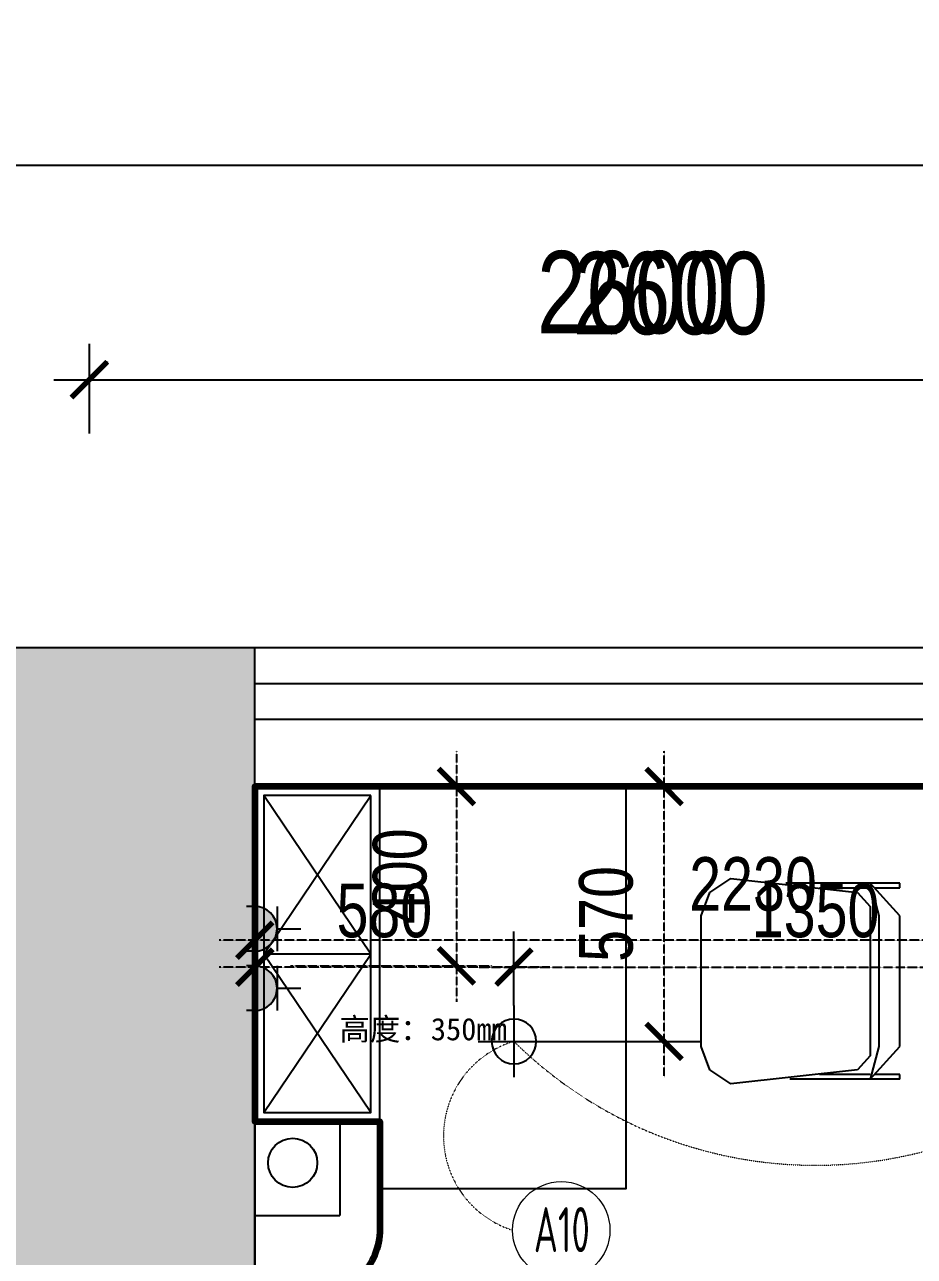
# Model space of a CAD drawing. Header units: millimetres. Extents: x -23568 to 99064, y -162914 to -58422.
# Drawn here: x 21552 to 23544, y -151607 to -148852 of the extents above; entities that cross this region are included whole.
import ezdxf
from ezdxf.enums import TextEntityAlignment as Align

# ---------------------------------------------------------------- set-up
doc = ezdxf.new("R2010")
doc.units = ezdxf.units.MM
doc.header["$LTSCALE"] = 0.01
doc.linetypes.add('ACAD_ISO03W100', pattern=[30, 12, -18])
for name, color, linetype in [('09-天花灯具', 53, 'Continuous'), ('FF-FURN【平面家具】', 51, 'Continuous'), ('layer 1', 7, 'Continuous'), ('RC-Dim【灯具尺寸】', 2, 'Continuous'), ('RC-FIN【天花造型】', 30, 'Continuous'), ('X▲【插座定位】', 30, 'Continuous'), ('布局图框', 1, 'Continuous')]:
    doc.layers.add(name, color=color, linetype=linetype)
doc.layers.add('Q◆【 新建墙体填充】', color=51, linetype='Continuous', lineweight=0)
doc.layers.add('X▲【平面开关】', color=31, linetype='Continuous', lineweight=0)
doc.styles.add('CCD_DIM', font='ARCHS.SHX', dxfattribs={"width": 0.7})
doc.styles.add('DIM_FONT', font='SIMPLEX.shx', dxfattribs={"width": 0.8})
doc.styles.add('尺寸', font='')
doc.styles.add('英文字体', font='stylu.ttf', dxfattribs={"width": 0.8})
doc.styles.get('尺寸').set_extended_font_data('SimSun')
doc.dimstyles.new('t-60', dxfattribs={"dimscale": 80, "dimtxt": 2.3, "dimasz": 1, "dimexe": 1, "dimexo": 1, "dimgap": 0.5, "dimtad": 0, "dimdec": 0, "dimrnd": 5, "dimzin": 0, "dimdsep": 46, "dimtxsty": '英文字体', "dimblk": 'ARCHTICK', "dimcen": 0.09, "dimdle": 1, "dimclrd": 8, "dimclre": 8, "dimclrt": 2, "dimadec": 0, "dimazin": 0, "dimtfac": 1, "dimtdec": 0, "dimtix": 1, "dimtmove": 2, "dimatfit": 2, "dimldrblk": 'DOT', "dimfxl": 0, "dimtvp": 1, "dimtolj": 1, "dimtzin": 0, "dimarcsym": 0})

# ---------------------------------------------------------------- blocks, each defined once
blk = doc.blocks.new('_ArchTick')
at = {"color": 0, "linetype": 'ByBlock', "const_width": 0.15}
blk.add_lwpolyline([(-0.5, -0.5), (0.5, 0.5)], dxfattribs=at)
blk = doc.blocks.new('*D509')
at = {"color": 8, "lineweight": -2, "transparency": 16777216}
for p, q in [((21697.5, -149766.2), (21697.5, -149566.2)), ((24297.5, -149766.2), (24297.5, -149566.2)), ((21617.5, -149646.2), (24377.5, -149646.2))]:
    blk.add_line(p, q, dxfattribs=at)
at = {"layer": 'Defpoints', "color": 0, "transparency": 16777216}
for p in [(24297.5, -149646.2), (21697.5, -149846.2), (24297.5, -149846.2)]:
    blk.add_point(p, dxfattribs=at)
at = {"color": 8, "lineweight": -2, "transparency": 16777216, "xscale": 80, "yscale": 80, "zscale": 80, "rotation": 180}
blk.add_blockref('_ArchTick', (21697.5, -149646.2), dxfattribs=at)
at = {"color": 8, "lineweight": -2, "transparency": 16777216, "xscale": 80, "yscale": 80, "zscale": 80}
blk.add_blockref('_ArchTick', (24297.5, -149646.2), dxfattribs=at)
at = {"color": 2, "transparency": 16777216, "insert": (22997.5, -149453.9), "char_height": 184, "attachment_point": 5, "style": '英文字体'}
blk.add_mtext('\\A1;2600', dxfattribs=at)
blk = doc.blocks.new('_DOT')
at = {"color": 0, "linetype": 'ByBlock'}
blk.add_line((-0.5, 0), (-1, 0), dxfattribs=at)
at = {"color": 0, "linetype": 'ByBlock', "const_width": 0.5}
blk.add_lwpolyline([(-0.25, 0, 1), (0.25, 0, 1)], format="xyb", close=True, dxfattribs=at)
blk = doc.blocks.new('*D527')
at = {"color": 8, "lineweight": -2, "transparency": 16777216}
for p, q in [((19787.5, -149566.2), (19787.5, -149086.2)), ((32637.5, -149566.2), (32637.5, -149086.2)), ((19707.5, -149166.2), (32717.5, -149166.2))]:
    blk.add_line(p, q, dxfattribs=at)
at = {"layer": 'Defpoints', "color": 0, "transparency": 16777216}
for p in [(32637.5, -149166.2), (19787.5, -149646.2), (32637.5, -149646.2)]:
    blk.add_point(p, dxfattribs=at)
at = {"color": 8, "lineweight": -2, "transparency": 16777216, "xscale": 80, "yscale": 80, "zscale": 80, "rotation": 180}
blk.add_blockref('_ArchTick', (19787.5, -149166.2), dxfattribs=at)
at = {"color": 8, "lineweight": -2, "transparency": 16777216, "xscale": 80, "yscale": 80, "zscale": 80}
blk.add_blockref('_ArchTick', (32637.5, -149166.2), dxfattribs=at)
at = {"color": 2, "transparency": 16777216, "insert": (26212.5, -148972.9), "char_height": 184, "attachment_point": 5, "style": '英文字体'}
blk.add_mtext('\\A1;12850', dxfattribs=at)
blk = doc.blocks.new('A$C4E277B00')
at = {"color": 4}
for p, q in [((0, 499.3), (273.2, 499.3)), ((73.5, 499.3), (0, 418)), ((0, 499.3), (0, 487.7)), ((105.1, 476.1), (420.2, 510.9)), ((420.2, 510.9), (472.8, 476.1)), ((472.8, 476.1), (493.8, 418)), ((0, 418), (0, 92.9)), ((493.8, 418), (493.8, 92.9)), ((0, 92.9), (73.5, 11.6)), ((493.8, 92.9), (472.8, 34.8)), ((420.2, 0), (105.1, 34.8)), ((472.8, 34.8), (420.2, 0)), ((0, 23.2), (0, 11.6)), ((0, 11.6), (283.7, 11.6))]:
    blk.add_line(p, q, dxfattribs=at)
at = {"color": 8}
for p, q in [((52.5, 418), (73.5, 499.3)), ((0, 487.7), (63, 487.7)), ((73.5, 487.7), (199.6, 487.7)), ((73.5, 441.3), (105.1, 476.1)), ((73.5, 69.7), (73.5, 441.3)), ((52.5, 92.9), (52.5, 418)), ((73.5, 11.6), (52.5, 92.9)), ((105.1, 34.8), (73.5, 69.7)), ((63, 23.2), (0, 23.2)), ((199.6, 23.2), (73.5, 23.2))]:
    blk.add_line(p, q, dxfattribs=at)
blk = doc.blocks.new('*D553')
at = {"layer": 'Defpoints', "color": 0, "transparency": 16777216}
for p in [(22067.5, -150556.2), (24297.5, -150556.2), (22067.5, -150900.1)]:
    blk.add_point(p, dxfattribs=at)
at = {"layer": 'Q◆【 新建墙体填充】', "color": 8, "lineweight": -2, "transparency": 16777216}
for p, q in [((22067.5, -150636.2), (22067.5, -150980.1)), ((24297.5, -150636.2), (24297.5, -150980.1))]:
    blk.add_line(p, q, dxfattribs=at)
at = {"layer": 'Q◆【 新建墙体填充】', "color": 8, "linetype": 'ACAD_ISO03W100', "lineweight": -2, "transparency": 16777216}
blk.add_line((24377.5, -150900.1), (21987.5, -150900.1), dxfattribs=at)
at = {"layer": 'Q◆【 新建墙体填充】', "color": 8, "lineweight": -2, "transparency": 16777216, "xscale": 80, "yscale": 80, "zscale": 80, "rotation": 180}
blk.add_blockref('_ArchTick', (22067.5, -150900.1), dxfattribs=at)
at = {"layer": 'Q◆【 新建墙体填充】', "color": 8, "lineweight": -2, "transparency": 16777216, "xscale": 80, "yscale": 80, "zscale": 80}
blk.add_blockref('_ArchTick', (24297.5, -150900.1), dxfattribs=at)
at = {"layer": 'Q◆【 新建墙体填充】', "color": 2, "transparency": 16777216, "insert": (23182.5, -150774.9), "char_height": 120, "attachment_point": 5, "style": '英文字体'}
blk.add_mtext('\\A1;2230', dxfattribs=at)
blk = doc.blocks.new('ADFADAW')
at = {"layer": 'Defpoints'}
h = blk.add_hatch(color=251, dxfattribs=at)
h.dxf.hatch_style = 1
h.paths.add_polyline_path([(22067.5, -166462.6), (21407.5, -166462.6), (21407.5, -171702.6), (21627.5, -171702.6), (21697.5, -171702.6), (21697.5, -167912.6), (22067.5, -167912.6)])
h.paths.add_polyline_path([(27427.5, -167912.6), (27687.5, -167912.6), (27687.5, -170562.6), (28037.5, -170562.6), (28037.5, -167312.6), (28037.5, -166702.6), (27427.5, -166702.6)])
h.paths.add_polyline_path([(30847.5, -167312.6), (30847.5, -169162.6), (31027.5, -169162.6), (31027.5, -166462.6), (30447.5, -166462.6), (30447.5, -166702.6), (30447.5, -167312.6)])
h.paths.add_polyline_path([(32877.5, -171702.6), (32877.5, -168722.6), (32477.5, -168722.6), (32477.5, -168962.6), (32637.5, -168962.6), (32637.5, -171462.6), (29557.5, -171462.6), (29557.5, -174282.6), (29797.5, -174282.6), (29797.5, -171702.6)])
h.paths.add_polyline_path([(28037.5, -172742.6), (27687.5, -172742.6), (27687.5, -175132.6), (28037.5, -175132.6)])
h.paths.add_polyline_path([(19547.5, -175182.6), (20787.5, -175182.6), (20787.5, -174942.6), (19787.5, -174942.6), (19787.5, -171702.6), (19787.5, -171462.6), (19547.5, -171462.6)])
at = {"layer": 'Defpoints', "color": 251}
for p, q in [((19707.5, -165382.6), (32717.5, -165382.6)), ((21697.5, -165982.6), (21697.5, -165782.6)), ((21617.5, -165862.6), (24377.5, -165862.6)), ((22067.5, -166462.6), (21407.5, -166462.6)), ((30447.5, -166462.6), (22067.5, -166462.6)), ((22067.5, -167912.6), (22067.5, -166462.6)), ((30447.5, -166542.6), (22067.5, -166542.6)), ((30447.5, -166622.6), (22067.5, -166622.6)), ((22067.5, -166772.6), (27427.5, -166772.6)), ((22347.5, -166772.6), (22067.5, -166772.6)), ((22067.5, -166772.6), (22067.5, -167521.8)), ((22347.5, -167672.6), (22347.5, -166772.6)), ((22347.5, -166772.6), (22897.5, -166772.6)), ((22347.5, -167521.8), (22347.5, -166772.6)), ((22897.5, -166772.6), (22897.5, -167672.6)), ((22327.5, -166792.6), (22087.5, -166792.6)), ((22087.5, -166792.6), (22087.5, -167501.8)), ((22087.5, -167147.2), (22327.5, -166792.6)), ((22327.5, -167147.2), (22087.5, -166792.6)), ((22327.5, -167501.8), (22327.5, -166792.6)), ((23085.5, -167009.2), (23132.8, -166977.9)), ((23132.8, -166977.9), (23416.4, -167009.2)), ((23511, -166988.3), (23255.7, -166988.3)), ((23444.8, -166988.3), (23463.7, -167061.5)), ((23511, -167061.5), (23444.8, -166988.3)), ((23511, -166998.8), (23511, -166988.3)), ((23066.6, -167061.5), (23085.5, -167009.2)), ((23331.3, -166998.8), (23444.8, -166998.8)), ((23416.4, -167009.2), (23444.8, -167040.6)), ((23454.3, -166998.8), (23511, -166998.8)), ((23444.8, -167040.6), (23444.8, -167375)), ((23066.6, -167354.1), (23066.6, -167061.5)), ((23463.7, -167061.5), (23463.7, -167354.1)), ((23511, -167354.1), (23511, -167061.5)), ((22327.5, -167147.2), (22087.5, -167147.2)), ((22327.5, -167501.8), (22087.5, -167147.2)), ((22087.5, -167501.8), (22327.5, -167147.2)), ((23085.5, -167406.4), (23066.6, -167354.1)), ((23444.8, -167375), (23416.4, -167406.4)), ((23463.7, -167354.1), (23444.8, -167427.3)), ((23444.8, -167427.3), (23511, -167354.1)), ((23132.8, -167437.7), (23085.5, -167406.4)), ((23416.4, -167406.4), (23132.8, -167437.7)), ((23511, -167427.3), (23265.1, -167427.3)), ((23444.8, -167416.8), (23331.3, -167416.8)), ((23511, -167416.8), (23454.3, -167416.8)), ((23511, -167427.3), (23511, -167416.8)), ((22087.5, -167501.8), (22327.5, -167501.8)), ((22067.5, -167521.8), (22257.5, -167521.8)), ((22347.5, -167521.8), (22067.5, -167521.8)), ((22067.5, -167521.8), (22067.5, -167912.6)), ((22067.5, -167521.8), (22347.5, -167521.8)), ((22257.5, -167521.8), (22257.5, -167731.8)), ((22347.5, -167762.6), (22347.5, -167521.8)), ((22897.5, -167672.6), (22347.5, -167672.6)), ((22067.5, -167731.8), (22257.5, -167731.8))]:
    blk.add_line(p, q, dxfattribs=at)
at = {"layer": 'Defpoints', "color": 251, "linetype": 'ByBlock'}
blk.add_line((21737.5, -165822.6), (21657.5, -165902.6), dxfattribs=at)
at = {"layer": 'Defpoints', "color": 251}
blk.add_circle((22152.4, -167614.2), 55, dxfattribs=at)
blk.add_arc((22197.5, -167762.6), 150, 270, 0, dxfattribs=at)
at = {"layer": 'Defpoints', "color": 251, "style": '英文字体', "width": 0.8}
blk.add_text('2600', height=184, dxfattribs=at).set_placement((22699.1, -165758.9))
at = {"layer": 'Defpoints', "color": 251, "linetype": 'ByBlock', "style": 'DIM_FONT', "width": 0.8, "flags": 9}
for tag, p, rotation in [('XSIZE', (30947.5, -169789.4), 90), ('YSIZE', (30947.5, -169789.4), 90), ('XSIZE', (28643.3, -174042.6), 180), ('YSIZE', (28643.3, -174042.6), 180)]:
    blk.add_attdef(tag, p, '', height=0.457, rotation=rotation, dxfattribs=at)
blk = doc.blocks.new('A$C6FCF0001')
at = {"color": 8}
for p, q in [((0, 64.2), (0, -64)), ((64, 0), (-64, 0))]:
    blk.add_line(p, q, dxfattribs=at)
blk.add_circle((0, 0), 40)
blk = doc.blocks.new('*D631')
at = {"layer": 'Defpoints', "color": 0, "transparency": 16777216}
for p in [(22067.5, -150960.1), (22067.5, -151126.2), (22647.5, -151126.2)]:
    blk.add_point(p, dxfattribs=at)
at = {"layer": 'RC-Dim【灯具尺寸】', "color": 8, "lineweight": -2, "transparency": 16777216}
for p, q in [((22067.5, -151046.2), (22067.5, -150880.1)), ((22647.5, -151046.2), (22647.5, -150880.1))]:
    blk.add_line(p, q, dxfattribs=at)
at = {"layer": 'RC-Dim【灯具尺寸】', "color": 8, "linetype": 'ACAD_ISO03W100', "lineweight": -2, "transparency": 16777216}
blk.add_line((22727.5, -150960.1), (21987.5, -150960.1), dxfattribs=at)
at = {"layer": 'RC-Dim【灯具尺寸】', "color": 8, "lineweight": -2, "transparency": 16777216, "xscale": 80, "yscale": 80, "zscale": 80, "rotation": 180}
blk.add_blockref('_ArchTick', (22067.5, -150960.1), dxfattribs=at)
at = {"layer": 'RC-Dim【灯具尺寸】', "color": 8, "lineweight": -2, "transparency": 16777216, "xscale": 80, "yscale": 80, "zscale": 80}
blk.add_blockref('_ArchTick', (22647.5, -150960.1), dxfattribs=at)
at = {"layer": 'RC-Dim【灯具尺寸】', "color": 2, "transparency": 16777216, "insert": (22357.5, -150834.1), "char_height": 120, "attachment_point": 5, "style": '英文字体'}
blk.add_mtext('\\A1;580', dxfattribs=at)
blk = doc.blocks.new('*D632')
at = {"layer": 'Defpoints', "color": 0, "transparency": 16777216}
for p in [(23997.5, -150960.1), (22647.5, -151126.2), (23997.5, -151126.1)]:
    blk.add_point(p, dxfattribs=at)
at = {"layer": 'RC-Dim【灯具尺寸】', "color": 8, "lineweight": -2, "transparency": 16777216}
for p, q in [((22647.5, -151046.2), (22647.5, -150880.1)), ((23997.5, -151046.1), (23997.5, -150880.1))]:
    blk.add_line(p, q, dxfattribs=at)
at = {"layer": 'RC-Dim【灯具尺寸】', "color": 8, "linetype": 'ACAD_ISO03W100', "lineweight": -2, "transparency": 16777216}
blk.add_line((22567.5, -150960.1), (24077.5, -150960.1), dxfattribs=at)
at = {"layer": 'RC-Dim【灯具尺寸】', "color": 8, "lineweight": -2, "transparency": 16777216, "xscale": 80, "yscale": 80, "zscale": 80, "rotation": 180}
blk.add_blockref('_ArchTick', (22647.5, -150960.1), dxfattribs=at)
at = {"layer": 'RC-Dim【灯具尺寸】', "color": 8, "lineweight": -2, "transparency": 16777216, "xscale": 80, "yscale": 80, "zscale": 80}
blk.add_blockref('_ArchTick', (23997.5, -150960.1), dxfattribs=at)
at = {"layer": 'RC-Dim【灯具尺寸】', "color": 2, "transparency": 16777216, "insert": (23322.5, -150834.1), "char_height": 120, "attachment_point": 5, "style": '英文字体'}
blk.add_mtext('\\A1;1350', dxfattribs=at)
blk = doc.blocks.new('*D634')
at = {"layer": 'Defpoints', "color": 0, "transparency": 16777216}
for p in [(22647.5, -150556.2), (22983.5, -150556.2), (22647.5, -151126.2)]:
    blk.add_point(p, dxfattribs=at)
at = {"layer": 'RC-Dim【灯具尺寸】', "color": 8, "linetype": 'ACAD_ISO03W100', "lineweight": -2, "transparency": 16777216}
blk.add_line((22983.5, -151206.2), (22983.5, -150476.2), dxfattribs=at)
at = {"layer": 'RC-Dim【灯具尺寸】', "color": 8, "lineweight": -2, "transparency": 16777216}
for p, q in [((22727.5, -150556.2), (23063.5, -150556.2)), ((22727.5, -151126.2), (23063.5, -151126.2))]:
    blk.add_line(p, q, dxfattribs=at)
at = {"layer": 'RC-Dim【灯具尺寸】', "color": 8, "lineweight": -2, "transparency": 16777216, "xscale": 80, "yscale": 80, "zscale": 80}
for p, rotation in [((22983.5, -150556.2), 90), ((22983.5, -151126.2), 270)]:
    blk.add_blockref('_ArchTick', p, dxfattribs=dict(at, rotation=rotation))
at = {"layer": 'RC-Dim【灯具尺寸】', "color": 2, "transparency": 16777216, "insert": (22854.1, -150841.2), "char_height": 120, "attachment_point": 5, "rotation": 90, "style": '英文字体'}
blk.add_mtext('\\A1;570', dxfattribs=at)
blk = doc.blocks.new('A$C0D393392')
blk.add_hatch(color=0).paths.add_polyline_path([(148, 27.1, 1), (0, 27.1)])
for p, q in [((74, 101.1), (74, 179.5)), ((0, 101.1), (148, 101.1)), ((0, 27.1), (148, 27.1)), ((0, 27.1), (0, 0)), ((148, 27.1), (148, 0))]:
    blk.add_line(p, q)
blk.add_arc((74, 27.1), 74, 0, 180)
blk = doc.blocks.new('SAEFSEFSF')
at = {"layer": 'layer 1'}
h = blk.add_hatch(color=251, dxfattribs=at)
h.dxf.hatch_style = 1
h.paths.add_polyline_path([(22067.5, -166651.7), (21407.5, -166651.7), (21407.5, -171891.7), (21627.5, -171891.7), (21697.5, -171891.7), (21697.5, -168101.7), (22067.5, -168101.7)])
h.paths.add_polyline_path([(27427.5, -168101.7), (27687.5, -168101.7), (27687.5, -170751.7), (28037.5, -170751.7), (28037.5, -167501.7), (28037.5, -166891.7), (27427.5, -166891.7)])
h.paths.add_polyline_path([(30847.5, -167501.7), (30847.5, -169351.7), (31027.5, -169351.7), (31027.5, -166651.7), (30447.5, -166651.7), (30447.5, -166891.7), (30447.5, -167501.7)])
h.paths.add_polyline_path([(32877.5, -171891.7), (32877.5, -168911.7), (32477.5, -168911.7), (32477.5, -169151.7), (32637.5, -169151.7), (32637.5, -171651.7), (29557.5, -171651.7), (29557.5, -174471.7), (29797.5, -174471.7), (29797.5, -171891.7)])
h.paths.add_polyline_path([(28037.5, -172931.7), (27687.5, -172931.7), (27687.5, -175321.7), (28037.5, -175321.7)])
h.paths.add_polyline_path([(19547.5, -175371.7), (20787.5, -175371.7), (20787.5, -175131.7), (19787.5, -175131.7), (19787.5, -171891.7), (19787.5, -171651.7), (19547.5, -171651.7)])
at = {"layer": 'layer 1', "color": 251}
for p, q in [((19707.5, -165571.7), (32717.5, -165571.7)), ((21697.5, -166171.7), (21697.5, -165971.7)), ((21617.5, -166051.7), (24377.5, -166051.7)), ((22067.5, -166651.7), (21407.5, -166651.7)), ((30447.5, -166651.7), (22067.5, -166651.7)), ((22067.5, -168101.7), (22067.5, -166651.7)), ((30447.5, -166731.7), (22067.5, -166731.7)), ((30447.5, -166811.7), (22067.5, -166811.7)), ((22067.5, -166961.7), (27427.5, -166961.7)), ((22347.5, -166961.7), (22067.5, -166961.7)), ((22067.5, -166961.7), (22067.5, -167710.9)), ((22347.5, -167861.7), (22347.5, -166961.7)), ((22347.5, -166961.7), (22897.5, -166961.7)), ((22347.5, -167710.9), (22347.5, -166961.7)), ((22897.5, -166961.7), (22897.5, -167861.7)), ((22327.5, -166981.7), (22087.5, -166981.7)), ((22087.5, -166981.7), (22087.5, -167690.9)), ((22087.5, -167336.3), (22327.5, -166981.7)), ((22327.5, -167336.3), (22087.5, -166981.7)), ((22327.5, -167690.9), (22327.5, -166981.7)), ((23085.5, -167198.4), (23132.8, -167167)), ((23132.8, -167167), (23416.4, -167198.4)), ((23511, -167177.5), (23255.7, -167177.5)), ((23331.3, -167187.9), (23444.8, -167187.9)), ((23444.8, -167177.5), (23463.7, -167250.6)), ((23511, -167250.6), (23444.8, -167177.5)), ((23454.3, -167187.9), (23511, -167187.9)), ((23511, -167187.9), (23511, -167177.5)), ((23066.6, -167250.6), (23085.5, -167198.4)), ((23416.4, -167198.4), (23444.8, -167229.7)), ((23444.8, -167229.7), (23444.8, -167564.2)), ((23066.6, -167543.3), (23066.6, -167250.6)), ((23463.7, -167250.6), (23463.7, -167543.3)), ((23511, -167543.3), (23511, -167250.6)), ((22327.5, -167336.3), (22087.5, -167336.3)), ((22327.5, -167690.9), (22087.5, -167336.3)), ((22087.5, -167690.9), (22327.5, -167336.3)), ((23085.5, -167595.5), (23066.6, -167543.3)), ((23463.7, -167543.3), (23444.8, -167616.4)), ((23444.8, -167616.4), (23511, -167543.3)), ((23444.8, -167564.2), (23416.4, -167595.5)), ((23132.8, -167626.9), (23085.5, -167595.5)), ((23416.4, -167595.5), (23132.8, -167626.9)), ((23511, -167616.4), (23265.1, -167616.4)), ((23444.8, -167606), (23331.3, -167606)), ((23511, -167606), (23454.3, -167606)), ((23511, -167616.4), (23511, -167606)), ((22067.5, -167710.9), (22257.5, -167710.9)), ((22347.5, -167710.9), (22067.5, -167710.9)), ((22067.5, -167710.9), (22067.5, -168101.7)), ((22067.5, -167710.9), (22347.5, -167710.9)), ((22087.5, -167690.9), (22327.5, -167690.9)), ((22257.5, -167710.9), (22257.5, -167920.9)), ((22347.5, -167951.7), (22347.5, -167710.9)), ((22897.5, -167861.7), (22347.5, -167861.7)), ((22067.5, -167920.9), (22257.5, -167920.9))]:
    blk.add_line(p, q, dxfattribs=at)
at = {"layer": 'layer 1', "color": 251, "linetype": 'ByBlock'}
blk.add_line((21737.5, -166011.7), (21657.5, -166091.7), dxfattribs=at)
at = {"layer": 'layer 1', "color": 251}
blk.add_circle((22152.4, -167803.3), 55, dxfattribs=at)
blk.add_arc((22197.5, -167951.7), 150, 270, 0, dxfattribs=at)
at = {"layer": 'layer 1', "color": 251, "linetype": 'ACAD_ISO03W100', "lineweight": 100, "style": '英文字体', "width": 0.8}
blk.add_text('2600', height=184, dxfattribs=at).set_placement((22699.1, -165948.1))
at = {"layer": 'layer 1', "color": 251, "linetype": 'ByBlock', "style": 'DIM_FONT', "width": 0.8, "flags": 9}
for tag, p, rotation in [('XSIZE', (30947.5, -169978.6), 90), ('YSIZE', (30947.5, -169978.6), 90), ('XSIZE', (28643.3, -174231.7), 180), ('YSIZE', (28643.3, -174231.7), 180)]:
    blk.add_attdef(tag, p, '', height=0.457, rotation=rotation, dxfattribs=at)
blk = doc.blocks.new('*D720')
at = {"layer": 'Defpoints', "color": 0, "linetype": 'ACAD_ISO03W100', "lineweight": 100, "transparency": 16777216}
for p in [(22067.5, -150556.2), (22067.5, -150957.3), (22518.8, -150957.3)]:
    blk.add_point(p, dxfattribs=at)
at = {"layer": 'X▲【插座定位】', "color": 8, "linetype": 'ACAD_ISO03W100', "lineweight": -2, "transparency": 16777216}
for p, q in [((22518.8, -150476.2), (22518.8, -151037.3)), ((22147.5, -150556.2), (22598.8, -150556.2)), ((22147.5, -150957.3), (22598.8, -150957.3))]:
    blk.add_line(p, q, dxfattribs=at)
at = {"layer": 'X▲【插座定位】', "color": 8, "linetype": 'ACAD_ISO03W100', "lineweight": -2, "transparency": 16777216, "xscale": 80, "yscale": 80, "zscale": 80}
for p, rotation in [((22518.8, -150556.2), 90), ((22518.8, -150957.3), 270)]:
    blk.add_blockref('_ArchTick', p, dxfattribs=dict(at, rotation=rotation))
at = {"layer": 'X▲【插座定位】', "color": 2, "linetype": 'ACAD_ISO03W100', "lineweight": 100, "transparency": 16777216, "insert": (22392.5, -150756.7), "char_height": 120, "attachment_point": 5, "rotation": 90, "style": '英文字体'}
blk.add_mtext('\\A1;400', dxfattribs=at)

msp = doc.modelspace()

# ---------------------------------------------------------------- hatches: boundary and pattern name
h = msp.add_hatch(color=8)
h.dxf.hatch_style = 1
h.paths.add_polyline_path([(22067.5, -150246.2), (21407.5, -150246.2), (21407.5, -155486.2), (21627.5, -155486.2), (21697.5, -155486.2), (21697.5, -151696.2), (22067.5, -151696.2)])
h.paths.add_polyline_path([(27427.5, -151696.2), (27687.5, -151696.2), (27687.5, -154346.2), (28037.5, -154346.2), (28037.5, -151096.2), (28037.5, -150486.2), (27427.5, -150486.2)])
h.paths.add_polyline_path([(30847.5, -151096.2), (30847.5, -152946.2), (31027.5, -152946.2), (31027.5, -150246.2), (30447.5, -150246.2), (30447.5, -150486.2), (30447.5, -151096.2)])
h.paths.add_polyline_path([(32877.5, -155486.2), (32877.5, -152506.2), (32477.5, -152506.2), (32477.5, -152746.2), (32637.5, -152746.2), (32637.5, -155246.2), (29557.5, -155246.2), (29557.5, -158066.2), (29797.5, -158066.2), (29797.5, -155486.2)])
h.paths.add_polyline_path([(28037.5, -156526.2), (27687.5, -156526.2), (27687.5, -158916.2), (28037.5, -158916.2)])
h.paths.add_polyline_path([(19547.5, -158966.2), (20787.5, -158966.2), (20787.5, -158726.2), (19787.5, -158726.2), (19787.5, -155486.2), (19787.5, -155246.2), (19547.5, -155246.2)])

# ---------------------------------------------------------------- linework, layer by layer
for p, q in [((22067.5, -150246.2), (21407.5, -150246.2)), ((22067.5, -151696.2), (22067.5, -150246.2)), ((22067.5, -151305.4), (22257.5, -151305.4)), ((22257.5, -151305.4), (22257.5, -151515.4)), ((22067.5, -151515.4), (22257.5, -151515.4))]:
    msp.add_line(p, q)
at = {"color": 215}
for p, q in [((30447.5, -150246.2), (22067.5, -150246.2)), ((22067.5, -150556.2), (27427.5, -150556.2))]:
    msp.add_line(p, q, dxfattribs=at)
at = {"color": 8}
for p, q in [((30447.5, -150326.2), (22067.5, -150326.2)), ((30447.5, -150406.2), (22067.5, -150406.2))]:
    msp.add_line(p, q, dxfattribs=at)
msp.add_lwpolyline([(22067.5, -151696.2), (22197.5, -151696.2, 0.414214), (22347.5, -151546.2), (22347.5, -151305.4), (22067.5, -151305.4)], format="xyb", close=True)
at = {"color": 215}
msp.add_circle((22152.4, -151397.8), 55, dxfattribs=at)
at = {"layer": 'FF-FURN【平面家具】', "color": 8}
msp.add_line((22327.5, -150930.8), (22087.5, -150930.8), dxfattribs=at)
at = {"layer": 'FF-FURN【平面家具】', "color": 4}
for points in [[(22347.5, -150556.2), (22067.5, -150556.2), (22067.5, -151305.4), (22347.5, -151305.4)], [(22347.5, -151456.2), (22347.5, -150556.2), (22897.5, -150556.2), (22897.5, -151456.2)]]:
    msp.add_lwpolyline(points, close=True, dxfattribs=at)
at = {"layer": 'FF-FURN【平面家具】', "color": 8}
msp.add_lwpolyline([(22327.5, -150576.2), (22087.5, -150576.2), (22087.5, -151285.4), (22327.5, -151285.4)], close=True, dxfattribs=at)
for points in [[(22327.5, -151285.4), (22087.5, -150930.8), (22327.5, -150576.2)], [(22087.5, -151285.4), (22327.5, -150930.8), (22087.5, -150576.2)]]:
    msp.add_lwpolyline(points, dxfattribs=at)
at = {"layer": 'RC-FIN【天花造型】'}
msp.add_lwpolyline([(24297.5, -150677.3), (24297.5, -150556.2), (22067.5, -150556.2), (22067.5, -151305.4), (22067.5, -151696.2), (22347.5, -151696.2), (24297.5, -151696.2)], close=True, dxfattribs=at)
at = {"layer": 'X▲【平面开关】', "color": 2}
msp.add_circle((22753.4, -151548.4), 108.9, dxfattribs=at)
at = {"layer": 'X▲【平面开关】', "linetype": 'ACAD_ISO03W100', "ltscale": 3}
for centre, radius, start, end in [((22710.8, -151337.7), 220.9, 106.6655, 252.5238), ((23322.4, -150442.2), 961, 225.3853, 314.623)]:
    msp.add_arc(centre, radius, start, end, dxfattribs=at)
at = {"layer": '布局图框', "lineweight": 100}
msp.add_lwpolyline([(24297.5, -151537.3), (24297.5, -150677.3), (24297.5, -150556.2), (22067.5, -150556.2), (22067.5, -151305.4), (22347.5, -151305.4), (22347.5, -151546.2, -0.414214), (22197.5, -151696.2), (22067.5, -151696.2), (21697.5, -151696.2), (21697.5, -152961.7), (24297.5, -152961.7)], format="xyb", close=True, dxfattribs=at)

# ---------------------------------------------------------------- block references
at = {"layer": '09-天花灯具', "xscale": -1.249999999999958, "yscale": 1.250000000568389, "zscale": 1.250000000313732}
msp.add_blockref('A$C6FCF0001', (22647.5, -151126.3), dxfattribs=at)
at = {"layer": 'FF-FURN【平面家具】', "color": 8, "xscale": 0.8999999999068677, "yscale": 0.8999999999068677, "zscale": 0.8999999999068677, "rotation": 180}
msp.add_blockref('A$C4E277B00', (23511, -150761.5), dxfattribs=at)
at = {"layer": 'layer 1', "linetype": 'ACAD_ISO03W100', "lineweight": 100}
msp.add_blockref('SAEFSEFSF', (0, 16405.5), dxfattribs=at)
at = {"layer": 'RC-FIN【天花造型】'}
msp.add_blockref('ADFADAW', (0, 16216.4), dxfattribs=at)
at = {"layer": 'X▲【插座定位】', "color": 53, "xscale": 0.6756756756756511, "yscale": 0.6756756757235034, "zscale": 0.6756756757382626, "rotation": 270}
for p in [(22049.2, -150824.3), (22049.2, -150957.3)]:
    msp.add_blockref('A$C0D393392', p, dxfattribs=at)

# ---------------------------------------------------------------- texts
at = {"layer": 'X▲【平面开关】', "color": 2, "style": 'CCD_DIM', "width": 0.7}
msp.add_text('A10', height=100.8, dxfattribs=at).set_placement((22754.6, -151597.5), align=Align.CENTER)
at = {"layer": 'X▲【插座定位】', "color": 2, "insert": (22444.2, -151101.4), "char_height": 50, "attachment_point": 5, "style": '尺寸'}
msp.add_mtext('\\A1;{\\fNSimSun|b0|i0|c134|p49;高度：350mm}', dxfattribs=at)

# ---------------------------------------------------------------- dimensions: what is measured, and where the dimension line sits
for base, p1, p2, picture, middle in [((32637.5, -149166.2), (19787.5, -149646.2), (32637.5, -149646.2), '*D527', (26212.5, -148972.9)), ((24297.5, -149646.2), (21697.5, -149846.2), (24297.5, -149846.2), '*D509', (22997.5, -149453.9))]:
    dim = msp.add_linear_dim(base=base, p1=p1, p2=p2, dimstyle='t-60')
    dim.commit()
    dim.dimension.update_dxf_attribs({"geometry": picture, "text_midpoint": middle})
at = {"layer": 'Q◆【 新建墙体填充】'}
dim = msp.add_linear_dim(base=(22067.5, -150900.1), p1=(24297.5, -150556.2), p2=(22067.5, -150556.2), dimstyle='t-60', override={"dimtxt": 1.5, "dimzin": 8, "dimfxl": 6, "dimfxlon": 1}, dxfattribs=at)
dim.commit()
dim.dimension.update_dxf_attribs({"geometry": '*D553', "text_midpoint": (23182.5, -150774.9)})
at = {"layer": 'RC-Dim【灯具尺寸】'}
dim = msp.add_linear_dim(base=(22983.5, -150556.2), p1=(22647.5, -151126.2), p2=(22647.5, -150556.2), angle=90, dimstyle='t-60', override={"dimtxt": 1.5, "dimzin": 8, "dimfxl": 6, "dimfxlon": 1}, dxfattribs=at)
dim.commit()
dim.dimension.update_dxf_attribs({"geometry": '*D634', "text_midpoint": (22854.1, -150841.2)})
for base, p2, picture, middle in [((22067.5, -150960.1), (22067.5, -151126.2), '*D631', (22357.5, -150834.1)), ((23997.5, -150960.1), (23997.5, -151126.1), '*D632', (23322.5, -150834.1))]:
    dim = msp.add_linear_dim(base=base, p1=(22647.5, -151126.2), p2=p2, dimstyle='t-60', override={"dimtxt": 1.5, "dimzin": 8, "dimfxl": 6, "dimfxlon": 1}, dxfattribs=at)
    dim.commit()
    dim.dimension.update_dxf_attribs({"geometry": picture, "text_midpoint": middle})
at = {"layer": 'X▲【插座定位】', "linetype": 'ACAD_ISO03W100', "lineweight": 100}
dim = msp.add_aligned_dim(p1=(22067.5, -150556.2), p2=(22067.5, -150957.3), distance=451.3, dimstyle='t-60', override={"dimtxt": 1.5, "dimzin": 8, "dimfxl": 5, "dimfxlon": 1}, dxfattribs=at)
dim.commit()
dim.dimension.update_dxf_attribs({"geometry": '*D720', "text_midpoint": (22392.5, -150756.7)})

doc.saveas('drawing.dxf')
